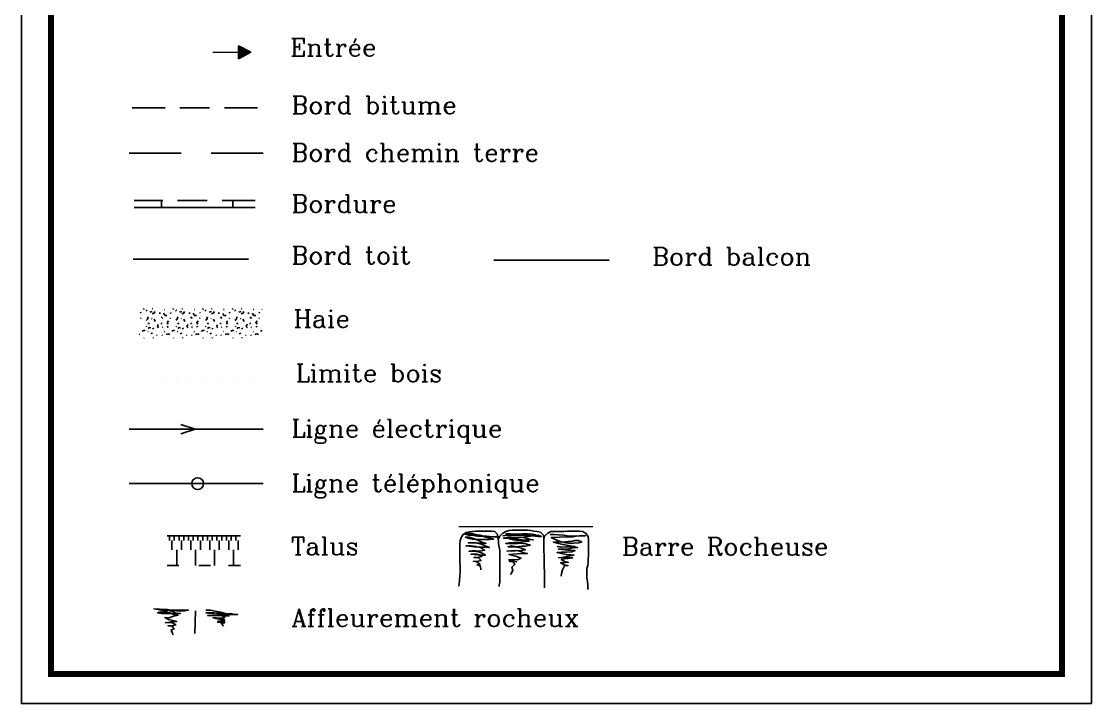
# Model space of a CAD drawing. Header units: millimetres. Extents: x -1573 to 210, y -360 to 557.
# Drawn here: x -740 to -649.6, y 122.5 to 180.1 of the extents above; entities that cross this region are included whole.
import ezdxf

# ---------------------------------------------------------------- set-up
doc = ezdxf.new("R2010")
doc.units = ezdxf.units.MM
doc.header["$LTSCALE"] = 2
doc.set_wipeout_variables(frame=1)
doc.linetypes.add('ACAD_ISO02W100', pattern=[15, 12, -3])
doc.layers.add('Légende Topo', color=7, linetype='Continuous')
doc.layers.add('Wipeout', color=255, linetype='Continuous')
doc.styles.add('ROMANS', font='ROMANC.shx', dxfattribs={"height": 0.36})

# ---------------------------------------------------------------- blocks, each defined once
blk = doc.blocks.new('*X95')
at = {"color": 0}
for p, q in [((1.142, 0.885), (1.221, 0.965)), ((1.151, 0.904), (1.218, 0.97)), ((1.161, 0.922), (1.215, 0.976)), ((1.171, 0.941), (1.212, 0.982)), ((1.18, 0.959), (1.209, 0.988)), ((1.19, 0.978), (1.206, 0.994)), ((1.2, 0.996), (1.203, 0.999)), ((1.132, 0.867), (1.224, 0.959)), ((1.135, 0.861), (1.227, 0.953)), ((1.144, 0.861), (1.23, 0.947)), ((1.153, 0.861), (1.233, 0.941)), ((1.162, 0.861), (1.236, 0.935)), ((1.17, 0.861), (1.239, 0.93)), ((1.179, 0.861), (1.242, 0.924)), ((1.188, 0.861), (1.245, 0.918)), ((1.197, 0.861), (1.248, 0.912)), ((1.206, 0.861), (1.251, 0.906)), ((1.215, 0.861), (1.254, 0.9)), ((1.223, 0.861), (1.257, 0.895)), ((1.232, 0.861), (1.26, 0.889)), ((1.241, 0.861), (1.263, 0.883)), ((1.25, 0.861), (1.266, 0.877)), ((1.259, 0.861), (1.269, 0.871)), ((1.268, 0.861), (1.272, 0.866))]:
    blk.add_line(p, q, dxfattribs=at)

msp = doc.modelspace()

# ---------------------------------------------------------------- wipeouts: each hides what was drawn before it
at = {"lineweight": 30}
msp.add_wipeout([(-740.03, 289.542), (-649.649, 289.542), (-649.649, 122.49), (-740.03, 122.49)], dxfattribs=at).dxf.layer = 'Wipeout'

# ---------------------------------------------------------------- next in the draw order: hatches: boundary and pattern name
at = {"layer": 'Légende Topo', "linetype": 'Continuous'}
h = msp.add_hatch(dxfattribs=at)
h.set_pattern_fill('HAIE', color=3, scale=2.5, angle=90, style=0)
h.set_pattern_definition([(199.29004622, (-49686.49191, -24201.24735), (-42.50000000075, -15.00000000094), [0.1508475, -52.82320275]), (251.5650512, (-49688.7639, -24201.917), (-3e-12, -2.5), [0.157825, -7.74786915]), (196.92751306, (-49688.81387, -24202.06675), (-32.50000000001, -9.99999999991), [0.17115, -59.9329264]), (201.2505055, (-49686.48262, -24201.90995), (-12.50000000002, -4.99999999997), [0.2162375, -48.06678229]), (118.44292862, (-49687.937875, -24202.24475), (-14.99999999996, 27.49999999988), [0.1944, -68.04232032]), (173.65980825, (-49687.74562, -24202.26625), (-2.5, -7e-13), [0.19345, -22.44501285]), (118.07248694, (-49688.87075, -24200.91237), (-17.5000000001, 32.5000000001), [0.1210425, -42.3789575]), (159.4439548, (-49686.59872, -24200.8055), (-7.5, 2.5), [0.12175, -21.23825936]), (212.90524292, (-49686.71272, -24200.77), (-7.5, -5), [0.144125, -50.47701683]), (225, (-49686.9335, -24200.6489), (-4e-16, -2.5), [0.0906925, -3.44484141]), (246.2505055, (-49688.479125, -24200.5135), (-17.50000000007, -39.9999999999), [0.194675, -68.08782642]), (135, (-49688.4577, -24200.7913), (-2.5, 4e-16), [0.141055, -3.39447891]), (138.36646066, (-49688.10162, -24200.77), (-20, 17.50000000005), [0.0857, -30.01828645]), (124.69515353, (-49687.66012, -24200.75575), (-17.4999999999, 24.9999999999), [0.112625, -39.41584575]), (218.2901632, (-49688.89212, -24201.625), (-12.50000000004, -9.99999999994), [0.1153, -60.40329218]), (162.25532837, (-49687.51037, -24201.3685), (-54.99999999996, 17.50000000003), [0.18695, -65.43507374]), (205.34617594, (-49687.68837, -24201.3115), (-5, -2.5), [0.1498, -52.4096901]), (205.01689348, (-49687.14737, -24200.9905), (-5, -2.5), [0.2199, -41.16246339]), (131.18592517, (-49687.09737, -24201.04775), (-2.5, 2.5), [0.075675, -26.49968953]), (153.4349488, (-49686.8337, -24201.1404), (-2.5, 1e-12), [0.0477825, -5.54238744]), (221.18592517, (-49686.92637, -24201.78175), (-2.5, -2.5), [0.151425, -26.42393953]), (249.4439548, (-49687.1827, -24201.63922), (-2.5, -7.5), [0.121755, -21.23825436]), (109.79887635, (-49687.439125, -24202.06675), (-9.99999999995, 27.4999999999), [0.083475, -66.34317628]), (206.5650512, (-49687.9164, -24201.7389), (-2.5, -2.5), [0.0477825, -5.54238744]), (135, (-49688.13, -24201.447), (-2.5, 4e-16), [0.0604625, -3.47507141]), (146.3099325, (-49687.9306, -24201.14765), (-5, 2.5), [0.0514475, -8.96243069]), (221.18592517, (-49688.56462, -24201.38975), (-2.5, -2.5), [0.075775, -26.49958953]), (90, (-49688.3576, -24202.125), (-2.5, 2e-16), [0.125, -2.375]), (236.3099325, (-49686.7484, -24202.8719), (-2.5, -5), [0.153925, -8.85995319]), (233.1301024, (-49687.6243, -24202.72225), (-5, -7.5), [0.17806, -12.32194]), (126.38435182, (-49687.63152, -24203), (-7.49999999999, 10), [0.1680425, -58.83407611]), (226.7357046, (-49688.15132, -24202.86477), (-37.49999999898, -40.00000000041), [0.16644, -58.19664765]), (115.70995378, (-49688.728375, -24202.765), (-2.5, 5), [0.2294, -74.68722032]), (217.40535663, (-49686.87637, -24202.57275), (-32.50000000016, -24.99999999975), [0.1525, -53.3498364]), (135, (-49686.5061, -24202.5513), (-2.5, 4e-16), [0.0705275, -3.46500641]), (243.4349488, (-49687.4605, -24202.4658), (3e-12, -2.5), [0.0635875, -5.52658244]), (257.4711923, (-49686.83362, -24202.38025), (-2.5, -12.5), [0.1972, -22.85166114]), (135, (-49688.1076, -24202.5), (-2.5, 4e-16), [0.1767775, -3.35875641])])
h.paths.add_polyline_path([(-730.092, 155.85), (-719.705, 155.85), (-719.705, 153.35), (-730.092, 153.35)])

# ---------------------------------------------------------------- next in the draw order: linework, layer by layer
at = {"layer": 'Légende Topo'}
for p, q in [((-728.187, 164.97), (-728.187, 164.37)), ((-722.187, 164.97), (-722.187, 164.37)), ((-720.301, 164.37), (-730.499, 164.37))]:
    msp.add_line(p, q, dxfattribs=at)
at = {"layer": 'Légende Topo', "color": 1, "linetype": 'Continuous'}
msp.add_line((-719.615, 145.658), (-730.927, 145.658), dxfattribs=at)
at = {"layer": 'Légende Topo', "color": 3, "linetype": 'Continuous'}
msp.add_line((-719.615, 141.058), (-730.927, 141.058), dxfattribs=at)
at = {"layer": 'Légende Topo', "color": 36}
for p, q in [((-727.516, 136.659), (-727.516, 136.259)), ((-727.116, 136.659), (-727.116, 136.259)), ((-726.716, 136.659), (-726.716, 136.259)), ((-726.316, 136.659), (-726.316, 136.259)), ((-725.916, 136.659), (-725.916, 136.259)), ((-725.516, 136.659), (-725.516, 136.259)), ((-725.116, 136.659), (-725.116, 136.259)), ((-724.716, 136.659), (-724.716, 136.259)), ((-724.316, 136.659), (-724.316, 136.259)), ((-723.916, 136.659), (-723.916, 136.259)), ((-723.516, 136.659), (-723.516, 136.259)), ((-723.116, 136.659), (-723.116, 136.259)), ((-722.716, 136.659), (-722.716, 136.259)), ((-722.316, 136.659), (-722.316, 136.259)), ((-721.916, 136.659), (-721.916, 136.259)), ((-727.316, 136.259), (-727.316, 135.459)), ((-726.516, 136.259), (-726.516, 135.459)), ((-725.716, 136.259), (-725.716, 135.459)), ((-724.916, 136.259), (-724.916, 135.459)), ((-724.116, 136.259), (-724.116, 135.459)), ((-723.316, 136.259), (-723.316, 135.459)), ((-722.516, 136.259), (-722.516, 135.459)), ((-721.716, 136.259), (-721.716, 135.459)), ((-726.916, 135.459), (-726.916, 134.149)), ((-725.316, 135.459), (-725.316, 134.149)), ((-723.716, 135.459), (-723.716, 134.149)), ((-722.116, 135.459), (-722.116, 134.149))]:
    msp.add_line(p, q, dxfattribs=at)
at = {"layer": 'Légende Topo', "flags": 128}
msp.add_lwpolyline([(-649.649, 122.49), (-740.03, 122.49), (-740.03, 289.542), (-649.649, 289.542)], close=True, dxfattribs=at)
at = {"layer": 'Légende Topo', "lineweight": 25, "const_width": 0.5, "flags": 128}
msp.add_lwpolyline([(-652.149, 124.99), (-737.53, 124.99), (-737.53, 287.042), (-652.149, 287.042), (-652.149, 124.99)], dxfattribs=at)
at = {"layer": 'Légende Topo'}
for points in [[(-723.858, 177.465), (-720.656, 177.471)], [(-721.704, 176.924), (-721.708, 178.015)], [(-720.656, 177.471), (-721.708, 178.015)], [(-720.656, 177.471), (-721.704, 176.924)], [(-727.728, 136.659), (-721.539, 136.659)]]:
    msp.add_lwpolyline(points, dxfattribs=at)
at = {"layer": 'Légende Topo', "flags": 128}
for points in [[(-730.67, 172.77), (-727.892, 172.77)], [(-726.638, 172.77), (-724.136, 172.77)], [(-722.887, 172.77), (-720.103, 172.77)], [(-730.927, 168.954), (-726.527, 168.954)], [(-719.615, 168.954), (-724.015, 168.954)], [(-727.728, 134.149), (-726.728, 134.149)], [(-725.057, 134.149), (-724.058, 134.149)], [(-722.539, 134.149), (-721.539, 134.149)]]:
    msp.add_lwpolyline(points, dxfattribs=at)
at = {"layer": 'Légende Topo', "color": 251, "flags": 128}
for points in [[(-730.499, 164.97), (-728.09, 164.97)], [(-726.836, 164.97), (-724.334, 164.97)], [(-723.085, 164.97), (-720.301, 164.97)]]:
    msp.add_lwpolyline(points, dxfattribs=at)
at = {"layer": 'Légende Topo', "color": 5, "linetype": 'ACAD_ISO02W100', "ltscale": 0.6, "flags": 128}
msp.add_lwpolyline([(-730.597, 160.017), (-720.863, 160.017)], dxfattribs=at)
at = {"layer": 'Légende Topo', "color": 12, "linetype": 'ACAD_ISO02W100', "ltscale": 0.6, "flags": 128}
msp.add_lwpolyline([(-700.125, 159.919), (-690.39, 159.919)], dxfattribs=at)
at = {"layer": 'Légende Topo', "color": 3, "flags": 128}
for points in [[(-728.212, 149.639), (-728.212, 149.639)], [(-726.96, 149.64), (-726.96, 149.64)], [(-725.71, 149.64), (-725.71, 149.64)], [(-724.46, 149.64), (-724.46, 149.64)], [(-723.21, 149.64), (-723.21, 149.64)], [(-721.96, 149.641), (-721.96, 149.641)], [(-720.71, 149.641), (-720.71, 149.641)]]:
    msp.add_lwpolyline(points, dxfattribs=at)
at = {"layer": 'Légende Topo', "color": 1}
msp.add_lwpolyline([(-726.565, 146.058), (-725.365, 145.658), (-726.565, 145.258)], dxfattribs=at)
at = {"layer": 'Légende Topo', "color": 15, "linetype": 'Continuous', "lineweight": 20}
msp.add_lwpolyline([(-691.767, 137.407), (-703.08, 137.407)], dxfattribs=at)
at = {"layer": 'Légende Topo', "color": 15}
for points in [[(-703.087, 132.412), (-703.029, 132.856), (-702.993, 133.25), (-702.971, 133.538), (-702.971, 134.112), (-702.993, 134.378), (-702.993, 135.969), (-702.971, 136.234), (-702.904, 136.499), (-702.728, 136.765), (-702.462, 136.919), (-702.197, 136.986), (-701.932, 137.03), (-701.666, 137.052), (-700.318, 137.052), (-700.052, 137.03), (-699.831, 136.765), (-699.787, 136.499), (-699.743, 136.234), (-699.743, 135.969), (-699.676, 135.704), (-699.632, 135.438), (-699.632, 132.742), (-699.676, 132.477), (-699.676, 132.366)], [(-702.366, 136.883), (-701.984, 136.839), (-701.564, 136.745), (-701.299, 136.709), (-701.023, 136.617), (-700.735, 136.613), (-700.237, 136.563), (-699.866, 136.575), (-700.159, 136.606), (-700.465, 136.549), (-700.99, 136.594), (-701.511, 136.612), (-701.986, 136.695), (-702.246, 136.704), (-702.577, 136.785), (-702.261, 136.787), (-701.996, 136.751), (-701.726, 136.686), (-701.465, 136.678), (-701.2, 136.641), (-700.929, 136.577), (-700.477, 136.461), (-700.146, 136.379), (-700.511, 136.339), (-701.375, 136.35), (-701.691, 136.348), (-701.956, 136.384), (-702.222, 136.421), (-702.53, 136.536), (-702.215, 136.537), (-701.85, 136.433), (-701.476, 136.273), (-701.096, 136.086), (-700.798, 136.027), (-701.202, 136.037), (-701.606, 136.048), (-702.015, 136.086), (-702.298, 136.062), (-702.01, 136.058), (-701.517, 136.036), (-701.093, 135.914), (-700.779, 135.772), (-700.503, 135.68), (-700.763, 135.689), (-701.283, 135.706), (-701.804, 135.723), (-702.218, 135.789), (-702.478, 135.798), (-702.052, 135.821), (-701.637, 135.755), (-701.245, 135.656), (-700.916, 135.43), (-701.276, 135.362), (-701.653, 135.378), (-701.968, 135.376), (-702.223, 135.357), (-701.819, 135.347), (-701.438, 135.303), (-701.129, 135.189), (-700.838, 135.014), (-701.098, 135.022), (-701.446, 135.043), (-701.795, 135.064), (-702.06, 135.101), (-701.722, 135.135), (-701.424, 135.076), (-701.132, 134.901), (-701.41, 134.849), (-701.809, 134.832), (-701.427, 134.788), (-701.214, 134.569), (-701.602, 134.497), (-701.863, 134.505), (-701.564, 134.446), (-701.295, 134.238), (-701.545, 134.191), (-701.275, 134.127), (-701.228, 133.877), (-701.24, 133.789)], [(-699.761, 136.345), (-699.629, 136.611), (-699.386, 136.876), (-699.12, 137.031), (-698.855, 137.097), (-698.59, 137.119), (-697.263, 137.119), (-696.998, 137.097), (-696.732, 137.053), (-696.467, 137.031), (-696.202, 136.964), (-695.936, 136.699), (-695.914, 136.434), (-695.914, 135.329), (-695.892, 135.041), (-695.892, 134.511), (-695.87, 134.246), (-695.87, 133.959), (-695.848, 133.693), (-695.848, 132.257)], [(-699.366, 136.664), (-699.021, 136.7), (-698.668, 136.702), (-698.14, 136.704), (-697.639, 136.666), (-697.137, 136.628), (-696.86, 136.65), (-696.426, 136.598), (-696.108, 136.593), (-696.413, 136.706), (-696.86, 136.65), (-697.151, 136.696), (-697.436, 136.708), (-697.781, 136.672), (-698.072, 136.718), (-698.357, 136.73), (-698.831, 136.809), (-699.116, 136.821), (-698.764, 136.823), (-698.262, 136.785), (-697.741, 136.822), (-697.281, 136.81), (-696.888, 136.785), (-696.596, 136.739), (-696.894, 136.643), (-697.374, 136.579), (-697.679, 136.517), (-697.963, 136.529), (-698.308, 136.493), (-698.586, 136.472), (-698.863, 136.45), (-699.324, 136.461), (-698.952, 136.538), (-698.667, 136.526), (-698.383, 136.513), (-697.896, 136.543), (-697.496, 136.484), (-697.156, 136.377), (-696.79, 136.311), (-697.149, 136.343), (-697.427, 136.322), (-697.738, 136.293), (-698.016, 136.271), (-698.484, 136.316), (-698.816, 136.389), (-698.538, 136.411), (-698.145, 136.386), (-697.779, 136.32), (-697.481, 136.24), (-697.156, 136.201), (-697.467, 136.172), (-697.947, 136.109), (-698.401, 136.086), (-698.821, 136.071), (-699.125, 136.008), (-698.841, 135.996), (-698.38, 135.985), (-698.103, 136.007), (-697.825, 136.028), (-697.425, 135.969), (-697.052, 135.87), (-697.492, 135.779), (-697.776, 135.791), (-698.257, 135.728), (-698.643, 135.719), (-698.928, 135.732), (-698.623, 135.794), (-698.257, 135.728), (-697.809, 135.608), (-697.463, 135.468), (-697.842, 135.425), (-698.33, 135.396), (-698.607, 135.374), (-699.027, 135.358), (-698.716, 135.387), (-698.296, 135.403), (-697.937, 135.371), (-697.591, 135.23), (-697.292, 135.15), (-697.644, 135.149), (-698.098, 135.126), (-698.518, 135.11), (-698.863, 135.075), (-698.531, 135.002), (-698.192, 134.895), (-697.846, 134.755), (-698.136, 134.624), (-698.529, 134.649), (-698.874, 134.614), (-698.21, 134.468), (-698.528, 134.473), (-698.813, 134.485), (-698.528, 134.473), (-698.371, 134.223), (-698.607, 133.999), (-698.518, 133.735), (-698.699, 133.416), (-698.692, 133.382)], [(-695.914, 136.368), (-695.848, 136.633), (-695.583, 136.876), (-695.317, 137.031), (-694.234, 137.031), (-693.946, 137.053), (-692.885, 137.053), (-692.62, 137.031), (-692.354, 136.854), (-692.178, 136.589), (-692.133, 136.301), (-692.133, 134.953), (-692.155, 134.688), (-692.178, 134.423), (-692.2, 134.157), (-692.266, 133.892), (-692.266, 133.075), (-692.222, 132.809), (-692.2, 132.544), (-692.2, 132.124)], [(-695.363, 136.763), (-695.068, 136.763), (-694.699, 136.734), (-694.226, 136.695), (-693.943, 136.638), (-693.606, 136.63), (-693.309, 136.644), (-692.972, 136.635), (-692.706, 136.641), (-692.409, 136.655), (-692.684, 136.68), (-693.168, 136.615), (-693.425, 136.579), (-693.691, 136.573), (-693.949, 136.536), (-694.254, 136.553), (-694.551, 136.539), (-695.012, 136.514), (-695.278, 136.508), (-694.86, 136.321), (-694.52, 136.18), (-694.087, 136.064), (-693.64, 136.018), (-693.374, 136.024), (-692.953, 136.072), (-692.704, 136.14), (-693.003, 136.259), (-693.301, 136.244), (-693.55, 136.177), (-693.847, 136.163), (-694.113, 136.157), (-694.401, 136.112), (-694.809, 136.134), (-695.106, 136.12), (-694.673, 136.004), (-694.28, 135.911), (-693.824, 135.834), (-693.541, 135.777), (-693.267, 135.752), (-693.603, 135.761), (-694.025, 135.712), (-694.486, 135.687), (-694.769, 135.744), (-694.424, 135.704), (-693.994, 135.721), (-693.586, 135.698), (-693.312, 135.673), (-693.046, 135.678), (-693.374, 135.656), (-693.841, 135.528), (-694.319, 135.565), (-694.679, 135.534), (-694.333, 135.495), (-693.886, 135.449), (-693.541, 135.41), (-693.275, 135.415), (-693.547, 135.308), (-694.008, 135.282), (-694.438, 135.265), (-694.797, 135.234), (-694.444, 135.163), (-694.019, 135.078), (-693.643, 135.047), (-693.368, 135.022), (-693.657, 134.976), (-694.008, 134.914), (-694.35, 134.821), (-694.647, 134.807), (-694.381, 134.812), (-694.045, 134.804), (-693.739, 134.787), (-693.473, 134.792), (-693.895, 134.744), (-694.152, 134.708), (-694.441, 134.662), (-694.115, 134.45), (-693.841, 134.425), (-694.232, 134.385), (-694.497, 134.379), (-694.141, 134.175), (-693.866, 134.15), (-694.155, 134.105), (-694.336, 133.788), (-694.415, 133.465), (-694.458, 133.253)], [(-728.179, 130.447), (-727.706, 130.445), (-727.185, 130.336), (-726.696, 130.298), (-726.239, 130.332), (-725.922, 130.389), (-726.446, 130.411), (-726.728, 130.37), (-727.078, 130.384), (-727.412, 130.363), (-727.694, 130.322), (-727.992, 130.316), (-728.477, 130.442), (-728.843, 130.492), (-728.354, 130.454), (-727.885, 130.365), (-727.431, 130.311), (-726.966, 130.134), (-726.6, 130.084), (-726.933, 130.063), (-727.319, 130.061), (-727.72, 130.095), (-728.193, 130.097), (-728.523, 130.163), (-728.258, 130.24), (-727.856, 130.206), (-727.526, 130.14), (-727.128, 130.018), (-726.798, 129.952), (-727.187, 129.863), (-727.56, 129.738), (-727.91, 129.752), (-727.619, 129.583), (-727.237, 129.497), (-726.907, 129.431), (-727.24, 129.409), (-727.522, 129.368), (-727.876, 129.295), (-727.594, 129.336), (-727.28, 129.306), (-726.989, 129.136), (-727.29, 129.043), (-727.64, 129.058), (-727.326, 129.027), (-727.142, 128.81), (-727.392, 128.697), (-727.28, 128.447), (-727.251, 128.288)], [(-725.339, 130.325), (-725.378, 128.408)], [(-724.456, 130.389), (-724.063, 130.376), (-723.665, 130.285), (-723.227, 130.196), (-722.67, 130.077), (-722.397, 130.095), (-722.118, 130.035), (-721.764, 130.019), (-722.506, 129.97), (-723.022, 130.053), (-723.297, 130.074), (-723.774, 130.16), (-724.167, 130.173), (-724.44, 130.155), (-724.006, 130.105), (-723.498, 130.139), (-723.219, 130.079), (-722.821, 129.988), (-722.501, 129.892), (-722.894, 129.905), (-723.365, 129.913), (-723.641, 129.933), (-724.032, 129.907), (-724.308, 129.928), (-723.566, 129.978), (-723.173, 129.965), (-722.845, 129.751), (-723.154, 129.691), (-723.589, 129.741), (-723.862, 129.722), (-723.469, 129.709), (-723.154, 129.691), (-722.871, 129.553), (-723.266, 129.605), (-723.623, 129.66), (-723.227, 129.608), (-722.904, 129.472), (-723.175, 129.415), (-723.451, 129.436), (-723.139, 129.457), (-722.863, 129.436), (-723.128, 129.301), (-723.446, 129.358), (-723.133, 129.379), (-722.855, 129.319), (-723.126, 129.261), (-722.954, 129.037)]]:
    msp.add_lwpolyline(points, dxfattribs=at)
at = {"layer": 'Légende Topo', "color": 3}
msp.add_circle((-725.144, 141.058), 0.5, dxfattribs=at)

# ---------------------------------------------------------------- next in the draw order: block references
at = {"layer": 'Légende Topo', "xscale": 7.500000000248465, "yscale": 7.500000000248465, "zscale": 7.500000000248465, "rotation": 270.1936509994094}
msp.add_blockref('*X95', (-728.194, 186.461), dxfattribs=at)

# ---------------------------------------------------------------- next in the draw order: texts
at = {"layer": 'Légende Topo', "style": 'ROMANS'}
for s, p in [('Entrée', (-717.314, 177.139)), ('Bord bitume', (-717.221, 172.275)), ('Bord chemin terre', (-717.221, 168.264)), ('Bordure', (-717.221, 163.942)), ('Bord toit', (-717.221, 159.589)), ('Bord balcon', (-686.749, 159.491)), ('Haie', (-717.042, 154.235)), ('Limite bois', (-716.852, 149.646)), ('Ligne électrique', (-717.221, 144.969)), ('Ligne téléphonique', (-717.221, 140.369)), ('Talus', (-717.273, 135.034)), ('Barre Rocheuse', (-689.301, 135.006)), ('Affleurement rocheux', (-717.221, 128.988))]:
    msp.add_text(s, height=1.5, dxfattribs=at).set_placement(p)

doc.saveas('drawing.dxf')
